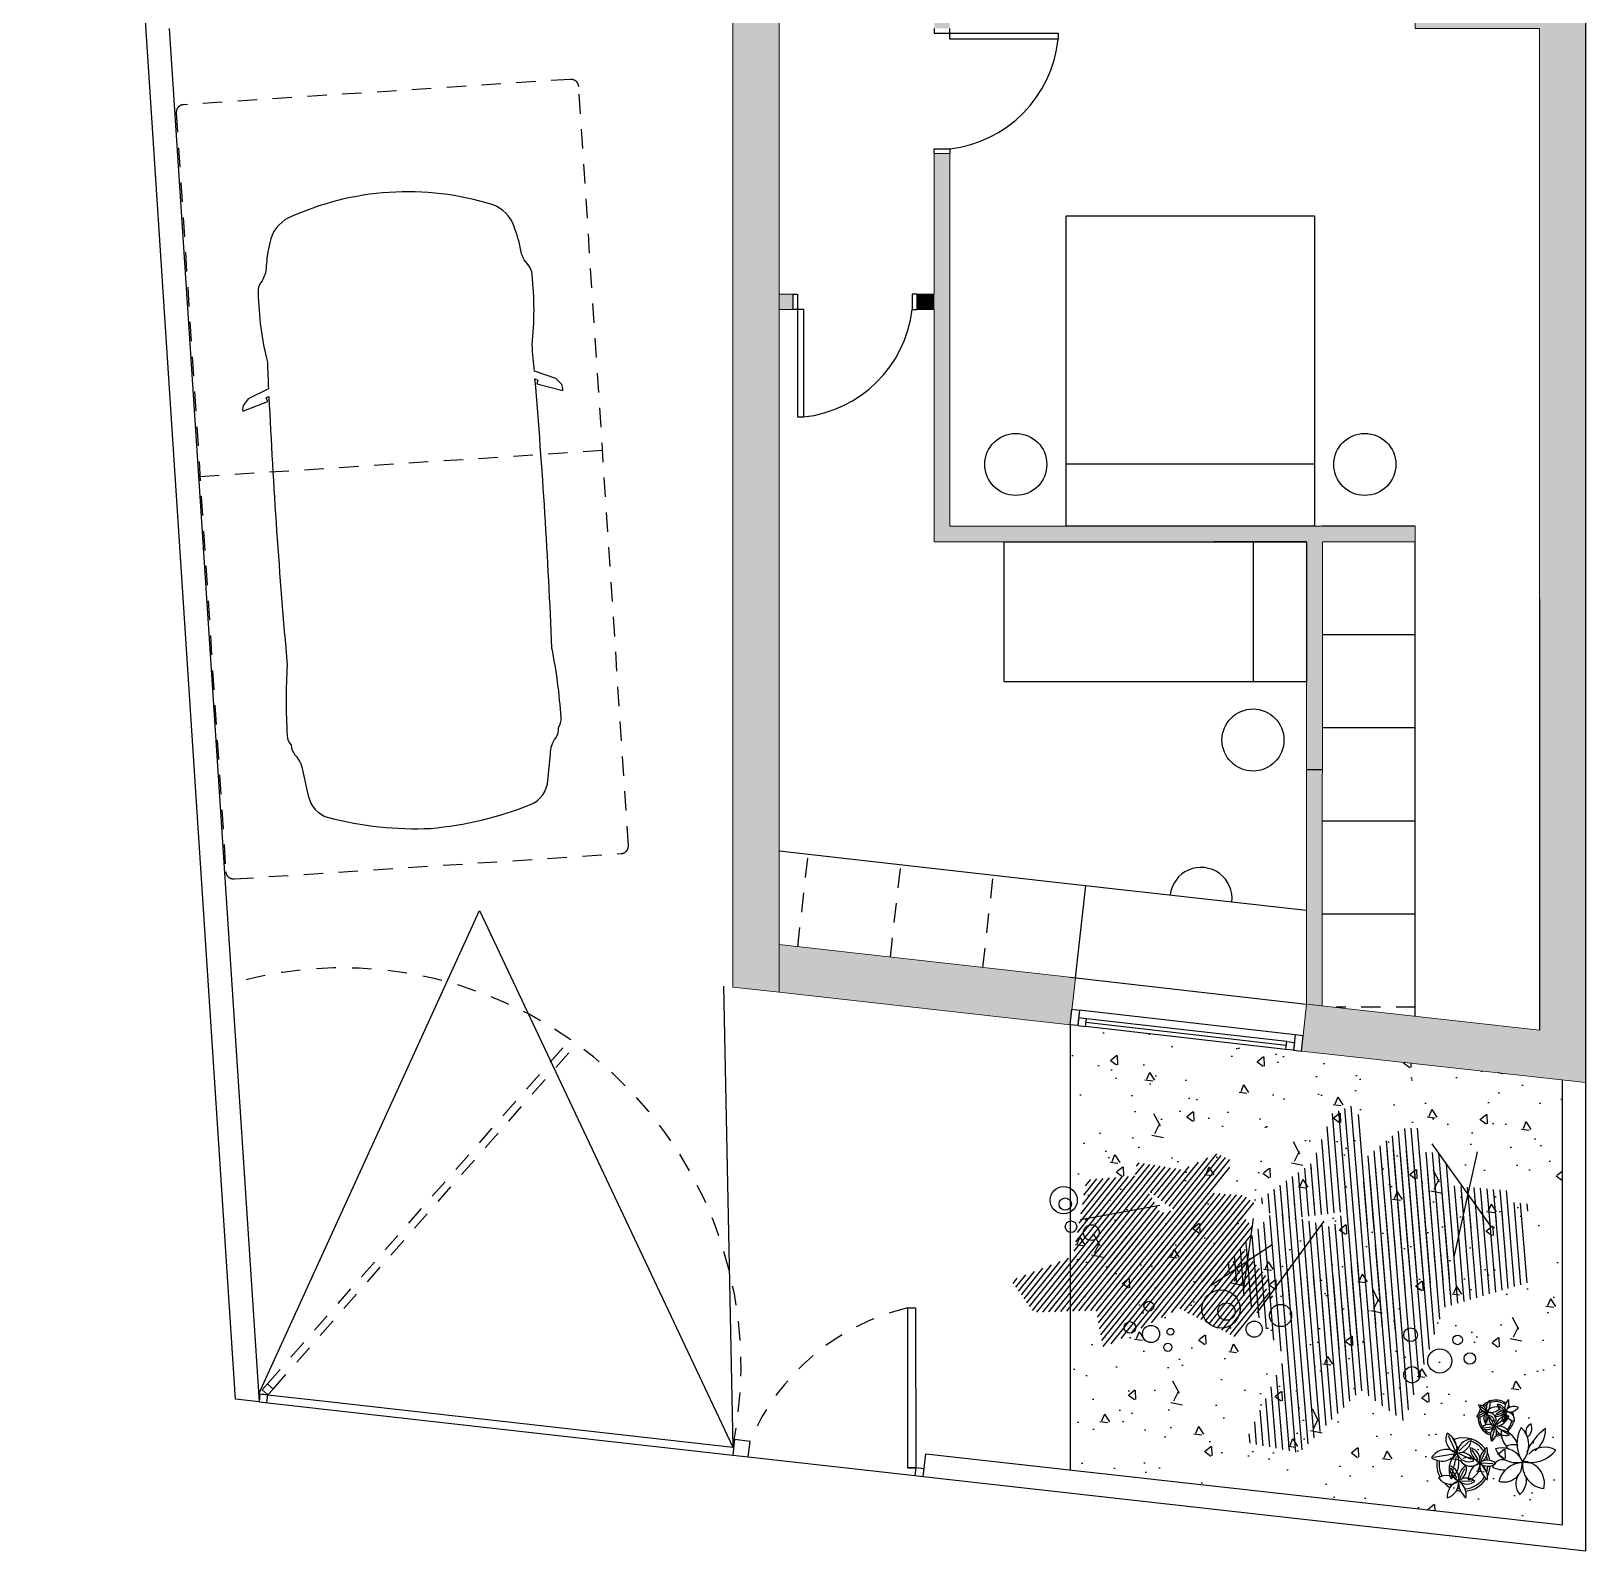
# Model space of a CAD drawing. Header units: metres. Extents: x 15.2 to 25.3, y 17.1 to 38.2.
# Drawn here: x 15.24 to 25.27, y 17.05 to 26.84 of the extents above; entities that cross this region are included whole.
import ezdxf

# ---------------------------------------------------------------- set-up
doc = ezdxf.new("R2010")
doc.units = ezdxf.units.M
doc.linetypes.add('DASHED2', pattern=[0.46, 0.25, -0.21])
doc.linetypes.add('RAYITAS2', pattern=[0.1875, 0.125, -0.0625])
for name, color, linetype in [('01Mobiliario', 1, 'Continuous'), ('01Proyectado', 5, 'Continuous'), ('01Proyectado 1', 5, 'RAYITAS2'), ('01Seccionado carpintería', 2, 'Continuous'), ('01Trama solido', 254, 'Continuous'), ('01Vegetacion1', 62, 'Continuous'), ('01Vegetacion2', 60, 'Continuous'), ('01Visto', 4, 'Continuous')]:
    doc.layers.add(name, color=color, linetype=linetype)
doc.layers.add('01Seccionado albanileria', color=7, linetype='Continuous', lineweight=0)
doc.layers.add('03Solar Termica', color=53, linetype='Continuous', true_color=0xf2cf45)
pattern_1 = [(51.193287, (106.047788, 34.896164), (-0.022951232, 0.018457692), [])]
pattern_2 = [(94.734135, (93.677594, 116.128788), (-0.041325653, -0.003422375), [])]

msp = doc.modelspace()

# ---------------------------------------------------------------- hatches: boundary and pattern name
at = {"layer": '01Trama solido'}
h = msp.add_hatch(color=256, dxfattribs=at)
h.dxf.hatch_style = 1
h.paths.add_polyline_path([(25.266, 20.069), (25.266, 27.16), (24.166, 27.16), (24.166, 26.86), (24.966, 26.86), (24.966, 20.405), (23.466, 20.574), (23.432, 20.271)])
edge = h.paths.add_edge_path()
edge.add_line((21.066, 25.049), (21.066, 23.553))
edge.add_line((21.066, 23.553), (23.466, 23.553))
edge.add_line((23.466, 23.553), (23.466, 20.574))
edge.add_line((23.466, 20.574), (23.566, 20.562))
edge.add_line((23.566, 20.562), (23.569, 23.553))
edge.add_line((23.569, 23.553), (24.166, 23.553))
edge.add_line((24.166, 23.553), (24.166, 23.653))
edge.add_line((24.166, 23.653), (21.166, 23.653))
edge.add_line((21.166, 23.653), (21.166, 26.054))
edge.add_line((21.166, 26.054), (21.066, 26.054))
edge.add_line((21.066, 26.054), (21.066, 25.149))
h.paths.add_polyline_path([(21.066, 27.06), (21.166, 27.06), (21.166, 26.86), (21.066, 26.86)])
h.paths.add_polyline_path([(21.166, 27.06), (21.066, 27.06), (21.066, 27.16), (21.166, 27.16)])
h.paths.add_polyline_path([(21.066, 29.66), (21.166, 29.66), (21.166, 29.76), (21.067, 29.76)])
h = msp.add_hatch(color=256, dxfattribs=at)
h.dxf.hatch_style = 1
h.paths.add_polyline_path([(20.067, 27.16), (19.767, 27.16), (19.767, 20.683), (20.067, 20.651), (20.067, 25.049), (20.067, 25.049), (20.067, 25.149)])
h.paths.add_polyline_path([(20.154, 25.149), (20.067, 25.149), (20.067, 25.049), (20.154, 25.049)])
h = msp.add_hatch(color=256, dxfattribs=at)
h.dxf.hatch_style = 1
h.paths.add_polyline_path([(24.166, 23.653), (21.166, 23.653), (21.166, 26.054), (21.066, 26.054), (21.066, 25.149), (20.954, 25.149), (20.954, 25.049), (21.066, 25.049), (21.066, 23.553), (23.466, 23.553), (23.466, 22.653), (23.466, 20.574), (23.566, 20.562), (23.569, 23.553), (24.166, 23.553)])
h = msp.add_hatch(color=256, dxfattribs=at)
h.dxf.hatch_style = 1
h.paths.add_polyline_path([(21.066, 25.149), (20.954, 25.149), (20.954, 25.049), (21.066, 25.049)])
h = msp.add_hatch(color=256, dxfattribs=at)
h.dxf.hatch_style = 1
h.paths.add_polyline_path([(20.067, 20.958), (20.067, 20.651), (21.941, 20.44), (21.952, 20.54), (21.952, 20.54), (21.975, 20.743)])
at = {"layer": '01Vegetacion1', "linetype": 'Continuous', "transparency": 33554483}
h = msp.add_hatch(dxfattribs=at)
h.set_pattern_fill('AR-CONC', color=256, scale=0.08, angle=-107.9238)
h.set_pattern_definition([(302.076192468, (-2823224.4049, 1378666.08525), (-0.224355852056, -0.53050961503), [0.06, -0.66]), (247.076192468, (-2823224.4049, 1378666.08525), (0.60670935906, -0.07957709667), [0.048, -0.528]), (352.527636928, (-2823224.4236, 1378666.04104), (0.38235350167, -0.61008670808), [0.0509921536, -0.5609136896]), (298.260392468, (-2823224.25266, 1378666.036), (-0.3887453762, -0.77160448043), [0.09, -0.99]), (348.711827958, (-2823224.28506, 1378665.9717), (0.51135779276, -0.95126926181), [0.0764882736, -0.841371008]), (243.260356458, (-2823224.2527, 1378666.036), (0.51135779253, -0.95126926122), [0.072, -0.7920000008]), (273.076192468, (-2823224.31534, 1378665.9722), (-0.45342221462, -0.3552242887), [0.06, -0.66]), (218.076192468, (-2823224.31534, 1378665.9722), (0.49206021993, -0.36373823095), [0.048, -0.528]), (323.527637208, (-2823224.3531, 1378665.9426), (0.038638005905, -0.7189625137), [0.050992152, -0.5609136896]), (289.5761924676, (-2823224.4049, 1378666.08525), (0.250396133189, -0.091214755847), [0, -0.5216, 0, -0.536, 0, -0.53]), (259.576192468, (-2823224.4049, 1378666.08525), (0.235447518709, -0.297346298336), [0, -0.3056, 0, -0.5096, 0, -0.202]), (219.5761924676, (-2823224.35, 1378666.25499), (-0.148596102735, -0.400778333042), [0, -0.2, 0, -0.624, 0, -0.828]), (209.576192468, (-2823224.32537, 1378666.3311), (-0.067384128405, -0.468551740177), [0, -0.26, 0, -0.4144, 0, -0.588])])
h.paths.add_polyline_path([(25.116, 20.086), (21.941, 20.44), (21.941, 17.573), (25.116, 17.218)])
at = {"layer": '01Vegetacion1'}
h = msp.add_hatch(dxfattribs=at)
h.set_pattern_fill('ANSI31', color=256, scale=0.013061, angle=409.7341, style=0)
h.set_pattern_definition(pattern_2)
h.paths.add_polyline_path([(23.633, 19.871), (23.501, 19.549), (23.161, 19.314), (23.263, 19.179), (23.735, 19.24), (24.168, 18.934), (24.435, 18.938), (24.432, 19.106), (24.767, 19.188), (24.772, 19.371), (24.259, 19.416), (24.192, 19.774), (24.078, 19.772), (23.859, 19.593), (23.785, 19.927)])
h = msp.add_hatch(dxfattribs=at)
h.set_pattern_fill('ANSI31', color=256, scale=0.009276, angle=366.1933, style=0)
h.set_pattern_definition(pattern_1)
h.paths.add_polyline_path([(22.888, 19.609), (22.663, 19.507), (22.373, 19.553), (22.359, 19.433), (22.632, 19.233), (22.705, 18.864), (22.845, 18.736), (22.926, 18.824), (23.138, 18.702), (23.23, 18.794), (22.988, 19.068), (23.128, 19.285), (23.069, 19.34), (22.868, 19.355), (22.994, 19.563)])
h = msp.add_hatch(dxfattribs=at)
h.set_pattern_fill('ANSI31', color=256, scale=0.013061, angle=409.7341, style=0)
h.set_pattern_definition(pattern_2)
h.paths.add_polyline_path([(23.327, 18.299), (22.938, 18.884), (23.254, 19.239), (23.635, 19.133), (23.98, 19.634), (24.348, 19.614), (24.421, 19.333), (24.891, 19.286), (24.893, 18.779), (24.351, 18.619), (24.097, 17.883), (23.815, 18.086), (23.419, 17.683), (23.07, 17.75)])
h = msp.add_hatch(dxfattribs=at)
h.set_pattern_fill('ANSI31', color=256, scale=0.009276, angle=366.1933, style=0)
h.set_pattern_definition(pattern_1)
h.paths.add_polyline_path([(21.962, 18.949), (22.048, 19.441), (22.383, 19.469), (22.528, 19.227), (22.951, 19.317), (23.131, 19.127), (23.03, 18.946), (23.249, 18.692), (23.003, 18.43), (22.645, 18.613), (22.155, 18.358), (22.109, 18.6), (21.707, 18.587), (21.561, 18.792)])
at = {"layer": '01Vegetacion2'}
h = msp.add_hatch(dxfattribs=at)
h.set_pattern_fill('ANSI31', color=256, scale=0.009276, angle=366.1933, style=0)
h.set_pattern_definition(pattern_1)
h.paths.add_polyline_path([(22.165, 18.801), (22.209, 18.979), (22.138, 19.184), (22.223, 19.21), (22.405, 19.038), (22.683, 19.033), (22.796, 18.948), (22.742, 18.878), (22.859, 18.739), (22.804, 18.66), (22.573, 18.8), (22.433, 18.669), (22.385, 18.706), (22.348, 18.849), (22.213, 18.73)])
h = msp.add_hatch(dxfattribs=at)
h.set_pattern_fill('ANSI31', color=256, scale=0.013061, angle=409.7341, style=0)
h.set_pattern_definition(pattern_2)
h.paths.add_polyline_path([(23.678, 18.346), (23.551, 18.571), (23.279, 18.711), (23.34, 18.82), (23.693, 18.82), (23.982, 19.085), (24.179, 19.107), (24.193, 18.984), (24.446, 18.956), (24.467, 18.822), (24.095, 18.74), (24.08, 18.471), (23.995, 18.461), (23.818, 18.572), (23.795, 18.32)])
at = {"layer": '03Solar Termica', "true_color": 0xf8f6b0, "transparency": 33554636}
h = msp.add_hatch(dxfattribs=at)
h.set_pattern_fill('ANGLE', color=51)
h.set_pattern_definition([(0, (-372.2415, -26.8136), (0, 6.985), [5.08, -1.905]), (90, (-372.2415, -26.8136), (-6.985, 4e-16), [5.08, -1.905])])
edge = h.paths.add_edge_path()
edge.add_line((21.066, 25.049), (21.066, 23.553))
edge.add_line((21.066, 23.553), (23.466, 23.553))
edge.add_line((23.466, 23.553), (23.466, 20.574))
edge.add_line((23.466, 20.574), (23.566, 20.562))
edge.add_line((23.566, 20.562), (23.569, 23.553))
edge.add_line((23.569, 23.553), (24.166, 23.553))
edge.add_line((24.166, 23.553), (24.166, 23.653))
edge.add_line((24.166, 23.653), (21.166, 23.653))
edge.add_line((21.166, 23.653), (21.166, 26.054))
edge.add_line((21.166, 26.054), (21.066, 26.054))
edge.add_line((21.066, 26.054), (21.066, 25.149))

# ---------------------------------------------------------------- linework, layer by layer
msp.add_lwpolyline([(24.966, 23.188), (24.966, 20.405)])
at = {"layer": '01Mobiliario'}
msp.add_line((23.516, 24.053), (21.916, 24.053), dxfattribs=at)
msp.add_lwpolyline([(23.516, 25.653), (23.516, 23.653), (21.916, 23.653), (21.916, 25.653)], close=True, dxfattribs=at)
for points in [[(24.166, 23.653), (23.566, 23.653)], [(21.516, 22.653), (21.516, 23.553), (23.466, 23.553), (23.466, 22.653)], [(23.466, 23.553), (22.865, 23.553)], [(23.121, 23.553), (23.121, 22.653)], [(24.166, 20.495), (24.166, 23.553)], [(24.167, 22.953), (23.567, 22.953)], [(21.516, 22.653), (23.466, 22.653)], [(24.167, 22.353), (23.567, 22.353)], [(24.167, 21.753), (23.567, 21.753)], [(20.067, 21.56), (21.885, 21.355)], [(21.885, 21.355), (23.466, 21.178)], [(21.975, 20.742), (22.042, 21.338)], [(24.168, 21.153), (23.568, 21.153)]]:
    msp.add_lwpolyline(points, dxfattribs=at)
at = {"layer": '01Mobiliario', "linetype": 'RAYITAS2'}
for points in [[(20.186, 20.943), (20.253, 21.539)], [(20.783, 20.876), (20.85, 21.472)], [(21.379, 20.809), (21.446, 21.405)], [(24.168, 20.553), (23.654, 20.553)]]:
    msp.add_lwpolyline(points, dxfattribs=at)
at = {"layer": '01Mobiliario', "color": 5}
msp.add_lwpolyline([(21.941, 20.747), (23.466, 20.574)], dxfattribs=at)
at = {"layer": '01Mobiliario'}
for centre in [(21.591, 24.051), (23.841, 24.051), (23.12, 22.275)]:
    msp.add_circle(centre, 0.2, dxfattribs=at)
for centre, radius, start, end in [((22.785, 21.254), 0.2, 353.3452, 173.578), ((24.686, 17.907), 0.115, 149.9877, 167.349), ((24.686, 17.907), 0.105, 151.3577, 160.968), ((24.686, 17.907), 0.115, 114.9675, 137.9731), ((24.686, 17.907), 0.115, 56.0701, 109.1733), ((24.686, 17.907), 0.105, 54.8118, 110.475), ((24.686, 17.907), 0.105, 37.3273, 41.9729), ((24.686, 17.907), 0.115, 36.4463, 45.1012), ((24.686, 17.907), 0.105, 14.5533, 21.3888), ((24.686, 17.907), 0.115, 4.5281, 20.7256), ((24.686, 17.907), 0.115, 176.7504, 251.7853), ((24.686, 17.907), 0.105, 175.858, 213.3512), ((24.686, 17.907), 0.105, 312.7412, 349.9686), ((24.686, 17.907), 0.115, 312.4614, 349.1788), ((24.477, 17.607), 0.172, 35.608, 110.643), ((24.477, 17.607), 0.157, 34.7157, 72.2089), ((24.686, 17.907), 0.105, 224.2854, 250.9022), ((24.686, 17.907), 0.115, 270.3279, 289.1603), ((24.686, 17.907), 0.105, 271.8288, 283.6085), ((24.477, 17.607), 0.157, 10.2153, 19.8256), ((24.477, 17.607), 0.172, 8.8454, 26.2067), ((24.802, 17.577), 0.157, 83.1431, 109.7599), ((24.477, 17.607), 0.172, 171.3191, 208.0365), ((24.477, 17.607), 0.157, 171.5989, 208.8263), ((24.477, 17.607), 0.157, 341.7427, 356.0835), ((24.477, 17.607), 0.172, 333.8252, 356.8307), ((24.477, 17.607), 0.172, 223.3858, 239.5832), ((24.477, 17.607), 0.157, 233.4109, 240.2464), ((24.477, 17.607), 0.172, 255.3039, 263.9588), ((24.477, 17.607), 0.157, 256.1849, 260.8306), ((24.477, 17.607), 0.157, 273.6695, 329.3327), ((24.477, 17.607), 0.172, 274.9278, 328.0309)]:
    msp.add_arc(centre, radius, start, end, dxfattribs=at)
at = {"layer": '01Proyectado', "color": 85, "true_color": 0x58ba48}
for p, q in [((24.617, 17.941), (24.574, 17.921)), ((24.62, 17.952), (24.584, 17.983)), ((24.624, 17.931), (24.619, 17.881)), ((24.435, 17.522), (24.395, 17.585)), ((24.454, 17.517), (24.485, 17.581)), ((24.46, 17.501), (24.531, 17.499))]:
    msp.add_line(p, q, dxfattribs=at)
at = {"layer": '01Proyectado'}
msp.add_lwpolyline([(18.473, 25.274, 0.18179), (18.448, 25.336, -0.143646), (18.399, 25.435, 0.052221), (18.358, 25.581, 0.236222), (18.217, 25.725, 0.091914), (17.552, 25.804, 0.091914), (16.903, 25.639, 0.236222), (16.782, 25.478, 0.052221), (16.76, 25.328, -0.143646), (16.725, 25.223, 0.18179), (16.708, 25.158, 0.056283), (16.767, 24.709, 0.001052), (16.774, 24.539), (16.643, 24.474), (16.61, 24.431), (16.606, 24.404), (16.609, 24.394), (16.769, 24.457), (16.759, 24.479), (16.777, 24.489, 0.010704), (16.895, 22.758, 0.032048), (16.895, 22.305, 0.18179), (16.92, 22.243, 0.18179), (16.945, 22.18, -0.143646), (16.993, 22.081), (17.031, 21.916, 0.291186), (17.162, 21.775, 0.074921), (17.82, 21.706, 0.074921), (18.463, 21.86, 0.291186), (18.575, 22.017), (18.591, 22.185, -0.143646), (18.626, 22.29, 0.18179), (18.643, 22.355, 0.18179), (18.66, 22.42, 0.032048), (18.601, 22.869, 0.010704), (18.492, 24.602), (18.511, 24.594), (18.504, 24.57), (18.671, 24.528), (18.672, 24.54), (18.665, 24.565), (18.626, 24.604), (18.488, 24.651, 0.001052), (18.473, 24.821, 0.056283)], format="xyb", close=True, dxfattribs=at)
at = {"layer": '01Proyectado', "linetype": 'Continuous'}
for points in [[(16.711, 18.062), (18.134, 21.177), (19.767, 17.718)], [(19.707, 20.69), (19.767, 17.718)], [(21.941, 20.439), (21.941, 17.572)], [(19.867, 17.657), (20.94, 17.536)]]:
    msp.add_lwpolyline(points, dxfattribs=at)
at = {"layer": '01Proyectado', "color": 85, "true_color": 0x58ba48}
for centre, radius, start, end in [((24.61, 17.895), 0.0521, 70.7178, 158.5967), ((24.569, 17.987), 0.073, 264.6615, 324.2786), ((24.576, 17.938), 0.0529, 8.7443, 91.3971), ((24.63, 18.001), 0.0565, 190.9788, 267.9432), ((24.663, 17.903), 0.0548, 128.6471, 217.6145), ((24.686, 17.907), 0.105, 122.885, 137.2258), ((24.558, 17.916), 0.077, 322.885, 22.7179), ((24.699, 17.968), 0.0751, 133.8176, 197.7121), ((24.564, 18.002), 0.086, 318.1048, 13.4951), ((24.685, 17.913), 0.0649, 65.6769, 150.1653), ((24.652, 18.018), 0.0762, 252.7526, 321.7615), ((24.631, 17.889), 0.0564, 357.9468, 92.0079), ((24.698, 17.95), 0.0694, 183.9504, 248.9193), ((24.365, 17.519), 0.082, 347.5048, 76.4722), ((24.499, 17.602), 0.115, 181.7427, 241.5756), ((24.553, 17.509), 0.109, 123.5191, 183.1362), ((24.418, 17.577), 0.0779, 289.5755, 17.4543), ((24.367, 17.431), 0.104, 42.808, 119.423), ((24.389, 17.565), 0.0844, 210.9163, 310.8655), ((24.348, 17.487), 0.0971, 283.5892, 9.023), ((24.485, 17.395), 0.114, 111.6102, 181.4976), ((24.495, 17.435), 0.0845, 49.8365, 126.8009), ((24.573, 17.495), 0.129, 176.9625, 232.3528), ((24.383, 17.408), 0.112, 352.6752, 56.5697), ((24.499, 17.56), 0.0791, 227.602, 310.2547)]:
    msp.add_arc(centre, radius, start, end, dxfattribs=at)
at = {"layer": '01Proyectado 1', "transparency": 33554687}
msp.add_lwpolyline([(16.552, 21.38), (19.047, 21.543, 0.414214), (19.094, 21.596), (18.774, 26.485, 0.414214), (18.721, 26.532), (16.226, 26.369, 0.414214), (16.18, 26.316), (16.499, 21.426, 0.414214)], format="xyb", close=True, dxfattribs=at)
msp.add_lwpolyline([(18.927, 24.14), (16.333, 23.971)], dxfattribs=at)
at = {"layer": '01Proyectado 1', "ltscale": 11}
for centre, radius, start, end in [((21.071, 26.876), 0.798, 276.8563, 353.8287), ((20.138, 25.143), 0.791, 276.1699, 353.1451)]:
    msp.add_arc(centre, radius, start, end, dxfattribs=at)
at = {"layer": '01Seccionado albanileria'}
for points in [[(20.067, 20.651), (20.067, 27.16), (19.767, 27.16), (19.767, 20.683)], [(25.266, 20.069), (25.266, 27.16), (24.166, 27.16), (24.166, 26.86), (24.966, 26.86), (24.966, 20.405), (23.466, 20.574), (23.432, 20.271), (25.266, 20.069)], [(20.067, 25.149), (20.154, 25.149), (20.154, 25.049), (20.067, 25.049)]]:
    msp.add_lwpolyline(points, close=True, dxfattribs=at)
for points in [[(21.066, 25.049), (21.066, 23.553), (23.466, 23.553), (23.466, 20.574), (23.566, 20.562), (23.569, 23.553), (24.166, 23.553), (24.166, 23.653), (21.166, 23.653), (21.166, 26.054), (21.066, 26.054), (21.066, 25.149)], [(20.067, 25.149), (20.067, 25.149), (20.145, 25.149)], [(21.066, 25.049), (20.954, 25.049), (20.954, 25.149), (21.066, 25.149)], [(20.067, 20.651), (21.941, 20.44), (21.975, 20.743), (20.067, 20.958)]]:
    msp.add_lwpolyline(points, dxfattribs=at)
at = {"layer": '01Seccionado carpintería'}
for points in [[(21.066, 26.86), (21.066, 26.83), (21.166, 26.83), (21.166, 26.86)], [(21.066, 26.054), (21.066, 26.084), (21.166, 26.084), (21.166, 26.054)], [(20.154, 25.149), (20.184, 25.149), (20.184, 25.049), (20.154, 25.049)], [(20.154, 25.149), (20.154, 25.049)], [(20.954, 25.149), (20.924, 25.149), (20.924, 25.049), (20.954, 25.049)], [(20.954, 25.149), (20.954, 25.049)], [(21.991, 20.435), (22.041, 20.429), (22.046, 20.479), (21.996, 20.484), (21.991, 20.435)], [(23.335, 20.307), (22.043, 20.454)], [(23.382, 20.277), (23.332, 20.282), (23.338, 20.332), (23.388, 20.326), (23.382, 20.277)], [(20.896, 17.586), (20.895, 18.616), (20.945, 18.616), (20.946, 17.586), (20.896, 17.586), (20.946, 17.586)], [(16.711, 18.062), (17.159, 18.012), (19.767, 17.718)], [(16.764, 18.006), (16.769, 18.055), (16.719, 18.061), (16.714, 18.011), (16.764, 18.006)], [(16.771, 18.055), (16.804, 18.093), (16.767, 18.126), (16.734, 18.088), (16.771, 18.055)], [(16.714, 18.011), (17.153, 17.962), (19.767, 17.668)], [(19.867, 17.657), (19.878, 17.756), (19.779, 17.768), (19.767, 17.668), (19.867, 17.657)], [(21, 17.58), (20.946, 17.586), (20.94, 17.536), (20.995, 17.53), (21, 17.58)]]:
    msp.add_lwpolyline(points, dxfattribs=at)
for points in [[(21.864, 26.83), (21.864, 26.79), (21.166, 26.79), (21.166, 26.83)], [(20.184, 24.357), (20.224, 24.357), (20.224, 25.049), (20.184, 25.049)], [(21.991, 20.435), (21.941, 20.44), (21.952, 20.54), (22.002, 20.534)], [(23.382, 20.277), (23.432, 20.271), (23.443, 20.37), (23.393, 20.376)]]:
    msp.add_lwpolyline(points, close=True, dxfattribs=at)
at = {"layer": '01Seccionado carpintería', "linetype": 'DASHED2', "ltscale": 0.5}
for points in [[(16.767, 18.126), (18.719, 20.346)], [(16.804, 18.093), (18.76, 20.317)]]:
    msp.add_lwpolyline(points, dxfattribs=at)
for centre, radius, start, end in [((17.251, 18.238), 2.569, 348.3419, 106.1201), ((21.238, 17.179), 1.478, 103.4207, 157.0004)]:
    msp.add_arc(centre, radius, start, end, dxfattribs=at)
at = {"layer": '01Vegetacion1'}
for points in [[(24.274, 19.673), (24.658, 19.135)], [(24.566, 19.622), (24.417, 18.953)], [(22.008, 19.185), (22.519, 19.277)], [(23.121, 19.193), (23.056, 18.728)], [(23.146, 18.585), (23.578, 19.174)], [(23.246, 19.024), (22.843, 18.753)]]:
    msp.add_lwpolyline(points, dxfattribs=at)
for centre, radius in [((21.9, 19.31), 0.0876), ((21.91, 19.285), 0.0397), ((21.947, 19.139), 0.037), ((22.078, 19.101), 0.0506), ((22.449, 18.627), 0.0315), ((22.914, 18.609), 0.123), ((22.949, 18.592), 0.056), ((23.298, 18.567), 0.0713), ((22.327, 18.49), 0.0373), ((22.463, 18.448), 0.0551), ((22.588, 18.462), 0.0221), ((23.128, 18.479), 0.052), ((24.136, 18.443), 0.0443), ((24.439, 18.41), 0.031), ((22.571, 18.362), 0.026), ((24.324, 18.274), 0.0776), ((24.518, 18.29), 0.0365), ((24.145, 18.185), 0.0526)]:
    msp.add_circle(centre, radius, dxfattribs=at)
at = {"layer": '01Vegetacion2'}
for p, q in [((24.736, 17.944), (24.694, 17.924)), ((24.74, 17.955), (24.704, 17.986)), ((24.602, 17.844), (24.664, 17.85)), ((24.647, 17.912), (24.672, 17.86)), ((24.759, 17.915), (24.689, 17.862)), ((24.768, 17.801), (24.691, 17.845)), ((24.744, 17.934), (24.739, 17.884)), ((24.379, 17.794), (24.424, 17.695)), ((24.516, 17.76), (24.45, 17.694)), ((24.659, 17.769), (24.678, 17.839)), ((24.283, 17.654), (24.413, 17.676)), ((24.4, 17.53), (24.432, 17.658)), ((24.528, 17.639), (24.45, 17.675)), ((24.572, 17.638), (24.532, 17.701)), ((24.591, 17.633), (24.621, 17.697)), ((24.596, 17.617), (24.667, 17.614))]:
    msp.add_line(p, q, dxfattribs=at)
for centre, radius, start, end in [((24.73, 17.898), 0.0521, 70.7178, 158.5967), ((24.688, 17.99), 0.073, 264.6615, 324.2786), ((24.695, 17.941), 0.0529, 8.7443, 91.3971), ((24.749, 18.005), 0.0565, 190.9788, 267.9432), ((24.782, 17.906), 0.0548, 128.6471, 217.6145), ((24.677, 17.919), 0.077, 322.885, 22.7179), ((24.819, 17.971), 0.0751, 133.8176, 197.7121), ((24.683, 18.005), 0.086, 318.1048, 13.4951), ((24.804, 17.916), 0.0649, 64.7316, 150.1653), ((24.75, 17.892), 0.0564, 352.0587, 92.0079), ((24.817, 17.953), 0.0694, 183.9504, 260.5653), ((24.771, 18.021), 0.0762, 252.7526, 322.6399), ((24.639, 17.802), 0.0622, 51.7291, 140.1942), ((24.629, 17.901), 0.0695, 237.8956, 314.3088), ((24.699, 17.907), 0.0588, 164.6178, 250.3973), ((24.626, 17.869), 0.0559, 340.8588, 73.4319), ((24.729, 17.791), 0.079, 130.5705, 204.6694), ((24.628, 17.814), 0.0625, 297.7336, 35.8191), ((24.764, 17.834), 0.0861, 87.046, 168.8036), ((24.75, 17.866), 0.0721, 192.4781, 291.1316), ((24.702, 17.778), 0.0767, 16.1431, 106.8714), ((24.675, 17.949), 0.0979, 273.5478, 342.9614), ((25.03, 17.742), 0.209, 150.0573, 214.2414), ((24.74, 17.732), 0.158, 318.41, 46.2552), ((24.934, 17.817), 0.0558, 112.5381, 209.0056), ((25.214, 17.55), 0.356, 125.4576, 157.3216), ((24.843, 17.841), 0.0748, 308.5207, 21.4035), ((24.845, 17.826), 0.16, 305.5731, 5.4165), ((24.457, 17.771), 0.0935, 156.3743, 254.6768), ((24.318, 17.703), 0.118, 349.4281, 63.266), ((24.434, 17.773), 0.0931, 270.5868, 358.7111), ((24.538, 17.668), 0.104, 96.1314, 173.1665), ((24.875, 17.82), 0.156, 176.6596, 227.4966), ((24.699, 17.699), 0.132, 11.5379, 80.8724), ((24.365, 17.596), 0.108, 51.3358, 149.9893), ((24.338, 17.744), 0.115, 235.0008, 325.7291), ((24.53, 17.57), 0.146, 132.4055, 201.8191), ((24.319, 17.619), 0.129, 305.9037, 27.6613), ((24.512, 17.708), 0.0836, 199.7165, 292.2895), ((24.463, 17.596), 0.088, 23.4754, 109.255), ((24.504, 17.547), 0.104, 42.808, 107.777), ((24.501, 17.635), 0.082, 347.5048, 76.4722), ((24.635, 17.718), 0.115, 181.7427, 241.5756), ((24.689, 17.625), 0.109, 123.5191, 183.1362), ((24.554, 17.693), 0.0779, 289.5755, 17.4543), ((24.722, 17.565), 0.149, 35.4115, 105.113), ((24.816, 17.762), 0.143, 201.9701, 281.9371), ((24.908, 17.827), 0.208, 256.5712, 322.4698), ((25.002, 17.576), 0.143, 60.1228, 136.5454), ((24.525, 17.681), 0.0844, 216.8044, 310.8655), ((24.622, 17.511), 0.114, 111.6102, 180.6192), ((24.485, 17.602), 0.0971, 284.5345, 9.023), ((24.632, 17.55), 0.0845, 49.8365, 126.8009), ((24.71, 17.611), 0.129, 176.9625, 232.3528), ((24.635, 17.675), 0.0791, 227.602, 310.2547), ((24.52, 17.524), 0.112, 352.6752, 56.5697), ((24.73, 17.568), 0.0692, 65.0796, 160.1804), ((24.733, 17.707), 0.134, 239.4261, 278.2419), ((24.862, 17.456), 0.163, 91.9709, 164.9965), ((24.738, 17.612), 0.118, 253.417, 3.5504), ((24.922, 17.482), 0.108, 144.5161, 219.9038), ((25.012, 17.606), 0.155, 172.1606, 264.1368), ((24.856, 17.484), 0.143, 346.9448, 89.3527), ((24.762, 17.506), 0.121, 309.1948, 10.4538)]:
    msp.add_arc(centre, radius, start, end, dxfattribs=at)
at = {"layer": '01Visto'}
for points in [[(16.135, 26.859), (16.714, 18.011), (16.562, 18.028), (15.244, 38.194), (25.266, 38.148)], [(20.995, 17.53), (20.995, 17.53), (25.266, 17.05), (25.266, 38.148)], [(23.393, 20.376), (22.002, 20.534)], [(23.338, 20.332), (22.046, 20.479)], [(23.332, 20.282), (22.041, 20.429)], [(20.995, 17.53), (21.011, 17.675), (25.116, 17.218), (25.116, 20.086)]]:
    msp.add_lwpolyline(points, dxfattribs=at)

doc.saveas('drawing.dxf')
